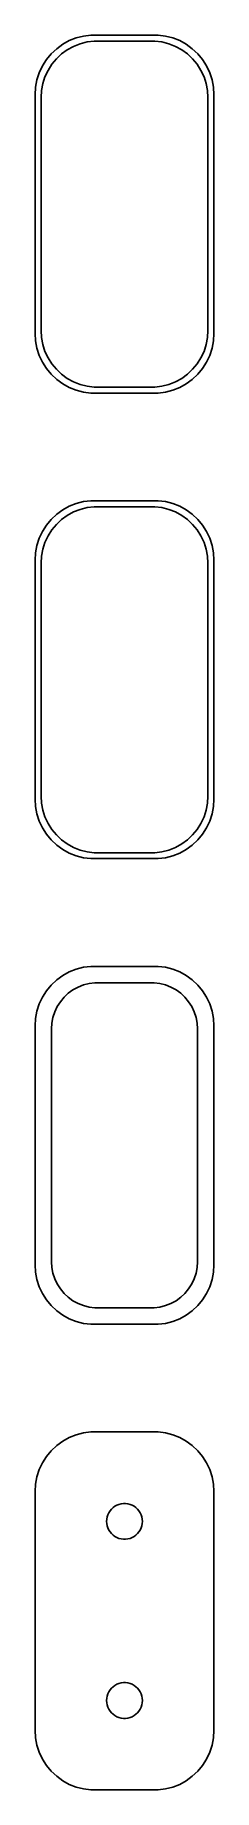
# Model space of a CAD drawing. Header units: metres. Extents: x -8 to 8, y 102 to 249.
import ezdxf

# ---------------------------------------------------------------- set-up
doc = ezdxf.new("R2010")
doc.units = ezdxf.units.M

msp = doc.modelspace()

# ---------------------------------------------------------------- linework, layer by layer
for p, q in [((-4.62889, 248.524), (-5.17912, 248.222)), ((-4.04507, 248.755), (-4.62889, 248.524)), ((-3.4369, 248.911), (-4.04507, 248.755)), ((-3.71782, 248.268), (-3.14006, 248.416)), ((-2.81395, 248.99), (-3.4369, 248.911)), ((-3.14006, 248.416), (-2.54825, 248.491)), ((2.81395, 248.99), (-2.81395, 248.99)), ((-2.54825, 248.491), (2.54825, 248.491)), ((2.54825, 248.491), (3.14006, 248.416)), ((3.4369, 248.911), (2.81395, 248.99)), ((3.14006, 248.416), (3.71782, 248.268)), ((4.04507, 248.755), (3.4369, 248.911)), ((4.62889, 248.524), (4.04507, 248.755)), ((5.17912, 248.222), (4.62889, 248.524)), ((-6.54507, 246.939), (-6.88153, 246.409)), ((-6.14484, 247.423), (-6.54507, 246.939)), ((-5.68712, 247.853), (-6.14484, 247.423)), ((-6.09282, 246.542), (-5.7126, 247.002)), ((-5.7126, 247.002), (-5.27776, 247.41)), ((-5.17912, 248.222), (-5.68712, 247.853)), ((-5.27776, 247.41), (-4.79517, 247.761)), ((-4.79517, 247.761), (-4.27245, 248.048)), ((-4.27245, 248.048), (-3.71782, 248.268)), ((3.71782, 248.268), (4.27245, 248.048)), ((4.27245, 248.048), (4.79517, 247.761)), ((4.79517, 247.761), (5.27776, 247.41)), ((5.68712, 247.853), (5.17912, 248.222)), ((5.27776, 247.41), (5.7126, 247.002)), ((6.14484, 247.423), (5.68712, 247.853)), ((5.7126, 247.002), (6.09282, 246.542)), ((6.54507, 246.939), (6.14484, 247.423)), ((6.88153, 246.409), (6.54507, 246.939)), ((-7.14888, 245.841), (-7.34291, 245.243)), ((-6.88153, 246.409), (-7.14888, 245.841)), ((-6.85077, 244.931), (-6.66643, 245.499)), ((-6.66643, 245.499), (-6.41245, 246.038)), ((-6.41245, 246.038), (-6.09282, 246.542)), ((6.09282, 246.542), (6.41245, 246.038)), ((6.41245, 246.038), (6.66643, 245.499)), ((6.66643, 245.499), (6.85077, 244.931)), ((7.14888, 245.841), (6.88153, 246.409)), ((7.34291, 245.243), (7.14888, 245.841)), ((-7.46057, 244.627), (-7.5, 244)), ((-7.5, 244), (-7.5, 224)), ((-7.34291, 245.243), (-7.46057, 244.627)), ((-7, 243.75), (-6.96254, 244.345)), ((-6.96254, 244.345), (-6.85077, 244.931)), ((6.85077, 244.931), (6.96254, 244.345)), ((6.96254, 244.345), (7, 243.75)), ((7.46057, 244.627), (7.34291, 245.243)), ((7.5, 244), (7.46057, 244.627)), ((7.5, 224), (7.5, 244)), ((-7, 224.25), (-7, 243.75)), ((7, 243.75), (7, 224.25)), ((-7.5, 224), (-7.46057, 223.373)), ((-6.96254, 223.655), (-7, 224.25)), ((-6.85077, 223.069), (-6.96254, 223.655)), ((6.96254, 223.655), (6.85077, 223.069)), ((7, 224.25), (6.96254, 223.655)), ((7.46057, 223.373), (7.5, 224)), ((-7.46057, 223.373), (-7.34291, 222.757)), ((-7.34291, 222.757), (-7.14888, 222.159)), ((-7.14888, 222.159), (-6.88153, 221.591)), ((-6.66643, 222.501), (-6.85077, 223.069)), ((-6.41245, 221.962), (-6.66643, 222.501)), ((-6.09282, 221.458), (-6.41245, 221.962)), ((6.41245, 221.962), (6.09282, 221.458)), ((6.66643, 222.501), (6.41245, 221.962)), ((6.85077, 223.069), (6.66643, 222.501)), ((6.88153, 221.591), (7.14888, 222.159)), ((7.14888, 222.159), (7.34291, 222.757)), ((7.34291, 222.757), (7.46057, 223.373)), ((-6.88153, 221.591), (-6.54507, 221.061)), ((-6.54507, 221.061), (-6.14484, 220.577)), ((-6.14484, 220.577), (-5.68712, 220.147)), ((-5.7126, 220.998), (-6.09282, 221.458)), ((-5.27776, 220.59), (-5.7126, 220.998)), ((-4.79517, 220.239), (-5.27776, 220.59)), ((5.27776, 220.59), (4.79517, 220.239)), ((5.7126, 220.998), (5.27776, 220.59)), ((5.68712, 220.147), (6.14484, 220.577)), ((6.09282, 221.458), (5.7126, 220.998)), ((6.14484, 220.577), (6.54507, 221.061)), ((6.54507, 221.061), (6.88153, 221.591)), ((-5.68712, 220.147), (-5.17912, 219.778)), ((-5.17912, 219.778), (-4.62889, 219.476)), ((-4.27245, 219.952), (-4.79517, 220.239)), ((-4.62889, 219.476), (-4.04507, 219.245)), ((-3.71782, 219.732), (-4.27245, 219.952)), ((-4.04507, 219.245), (-3.4369, 219.089)), ((-3.14006, 219.584), (-3.71782, 219.732)), ((-3.4369, 219.089), (-2.81395, 219.01)), ((-2.54825, 219.509), (-3.14006, 219.584)), ((-2.81395, 219.01), (2.81395, 219.01)), ((2.54825, 219.509), (-2.54825, 219.509)), ((3.14006, 219.584), (2.54825, 219.509)), ((2.81395, 219.01), (3.4369, 219.089)), ((3.71782, 219.732), (3.14006, 219.584)), ((3.4369, 219.089), (4.04507, 219.245)), ((4.27245, 219.952), (3.71782, 219.732)), ((4.04507, 219.245), (4.62889, 219.476)), ((4.79517, 220.239), (4.27245, 219.952)), ((4.62889, 219.476), (5.17912, 219.778)), ((5.17912, 219.778), (5.68712, 220.147)), ((-5.68712, 208.853), (-6.14484, 208.423)), ((-5.17912, 209.222), (-5.68712, 208.853)), ((-5.27776, 208.41), (-4.79517, 208.761)), ((-4.62889, 209.524), (-5.17912, 209.222)), ((-4.79517, 208.761), (-4.27245, 209.048)), ((-4.04507, 209.755), (-4.62889, 209.524)), ((-4.27245, 209.048), (-3.71782, 209.268)), ((-3.4369, 209.911), (-4.04507, 209.755)), ((-3.71782, 209.268), (-3.14006, 209.416)), ((-2.81395, 209.99), (-3.4369, 209.911)), ((-3.14006, 209.416), (-2.54825, 209.491)), ((2.81395, 209.99), (-2.81395, 209.99)), ((-2.54825, 209.491), (2.54825, 209.491)), ((2.54825, 209.491), (3.14006, 209.416)), ((3.4369, 209.911), (2.81395, 209.99)), ((3.14006, 209.416), (3.71782, 209.268)), ((4.04507, 209.755), (3.4369, 209.911)), ((3.71782, 209.268), (4.27245, 209.048)), ((4.62889, 209.524), (4.04507, 209.755)), ((4.27245, 209.048), (4.79517, 208.761)), ((5.17912, 209.222), (4.62889, 209.524)), ((4.79517, 208.761), (5.27776, 208.41)), ((5.68712, 208.853), (5.17912, 209.222)), ((6.14484, 208.423), (5.68712, 208.853)), ((-6.88153, 207.409), (-7.14888, 206.841)), ((-6.54507, 207.939), (-6.88153, 207.409)), ((-6.14484, 208.423), (-6.54507, 207.939)), ((-6.41245, 207.038), (-6.09282, 207.542)), ((-6.09282, 207.542), (-5.7126, 208.002)), ((-5.7126, 208.002), (-5.27776, 208.41)), ((5.27776, 208.41), (5.7126, 208.002)), ((5.7126, 208.002), (6.09282, 207.542)), ((6.09282, 207.542), (6.41245, 207.038)), ((6.54507, 207.939), (6.14484, 208.423)), ((6.88153, 207.409), (6.54507, 207.939)), ((7.14888, 206.841), (6.88153, 207.409)), ((-7.34291, 206.243), (-7.46057, 205.627)), ((-7.14888, 206.841), (-7.34291, 206.243)), ((-6.96254, 205.345), (-6.85077, 205.931)), ((-6.85077, 205.931), (-6.66643, 206.499)), ((-6.66643, 206.499), (-6.41245, 207.038)), ((6.41245, 207.038), (6.66643, 206.499)), ((6.66643, 206.499), (6.85077, 205.931)), ((6.85077, 205.931), (6.96254, 205.345)), ((7.34291, 206.243), (7.14888, 206.841)), ((7.46057, 205.627), (7.34291, 206.243)), ((-7.46057, 205.627), (-7.5, 205)), ((-7.5, 205), (-7.5, 185)), ((-7, 204.75), (-6.96254, 205.345)), ((-7, 185.25), (-7, 204.75)), ((6.96254, 205.345), (7, 204.75)), ((7, 204.75), (7, 185.25)), ((7.5, 205), (7.46057, 205.627)), ((7.5, 185), (7.5, 205)), ((-6.96254, 184.655), (-7, 185.25)), ((7, 185.25), (6.96254, 184.655)), ((-7.5, 185), (-7.46057, 184.373)), ((-7.46057, 184.373), (-7.34291, 183.757)), ((-7.34291, 183.757), (-7.14888, 183.159)), ((-6.85077, 184.069), (-6.96254, 184.655)), ((-6.66643, 183.501), (-6.85077, 184.069)), ((6.85077, 184.069), (6.66643, 183.501)), ((6.96254, 184.655), (6.85077, 184.069)), ((7.14888, 183.159), (7.34291, 183.757)), ((7.34291, 183.757), (7.46057, 184.373)), ((7.46057, 184.373), (7.5, 185)), ((-7.14888, 183.159), (-6.88153, 182.591)), ((-6.88153, 182.591), (-6.54507, 182.061)), ((-6.41245, 182.962), (-6.66643, 183.501)), ((-6.09282, 182.458), (-6.41245, 182.962)), ((-5.7126, 181.998), (-6.09282, 182.458)), ((6.09282, 182.458), (5.7126, 181.998)), ((6.41245, 182.962), (6.09282, 182.458)), ((6.66643, 183.501), (6.41245, 182.962)), ((6.54507, 182.061), (6.88153, 182.591)), ((6.88153, 182.591), (7.14888, 183.159)), ((-6.54507, 182.061), (-6.14484, 181.577)), ((-6.14484, 181.577), (-5.68712, 181.147)), ((-5.27776, 181.59), (-5.7126, 181.998)), ((-5.68712, 181.147), (-5.17912, 180.778)), ((-4.79517, 181.239), (-5.27776, 181.59)), ((-4.27245, 180.952), (-4.79517, 181.239)), ((-3.71782, 180.732), (-4.27245, 180.952)), ((4.27245, 180.952), (3.71782, 180.732)), ((4.79517, 181.239), (4.27245, 180.952)), ((5.27776, 181.59), (4.79517, 181.239)), ((5.17912, 180.778), (5.68712, 181.147)), ((5.7126, 181.998), (5.27776, 181.59)), ((5.68712, 181.147), (6.14484, 181.577)), ((6.14484, 181.577), (6.54507, 182.061)), ((-5.17912, 180.778), (-4.62889, 180.476)), ((-4.62889, 180.476), (-4.04507, 180.245)), ((-4.04507, 180.245), (-3.4369, 180.089)), ((-3.14006, 180.584), (-3.71782, 180.732)), ((-3.4369, 180.089), (-2.81395, 180.01)), ((-2.54825, 180.509), (-3.14006, 180.584)), ((-2.81395, 180.01), (2.81395, 180.01)), ((2.54825, 180.509), (-2.54825, 180.509)), ((3.14006, 180.584), (2.54825, 180.509)), ((2.81395, 180.01), (3.4369, 180.089)), ((3.71782, 180.732), (3.14006, 180.584)), ((3.4369, 180.089), (4.04507, 180.245)), ((4.04507, 180.245), (4.62889, 180.476)), ((4.62889, 180.476), (5.17912, 180.778)), ((-4.62889, 170.524), (-5.17912, 170.222)), ((-4.04507, 170.755), (-4.62889, 170.524)), ((-3.4369, 170.911), (-4.04507, 170.755)), ((-2.81395, 170.99), (-3.4369, 170.911)), ((2.81395, 170.99), (-2.81395, 170.99)), ((3.4369, 170.911), (2.81395, 170.99)), ((4.04507, 170.755), (3.4369, 170.911)), ((4.62889, 170.524), (4.04507, 170.755)), ((5.17912, 170.222), (4.62889, 170.524)), ((-6.14484, 169.423), (-6.54507, 168.939)), ((-5.68712, 169.853), (-6.14484, 169.423)), ((-5.17912, 170.222), (-5.68712, 169.853)), ((-4.32336, 169.017), (-3.89754, 169.251)), ((-3.89754, 169.251), (-3.44572, 169.43)), ((-3.44572, 169.43), (-2.97505, 169.551)), ((-2.97505, 169.551), (-2.49297, 169.612)), ((-2.49297, 169.612), (2.49297, 169.612)), ((2.49297, 169.612), (2.97505, 169.551)), ((2.97505, 169.551), (3.44572, 169.43)), ((3.44572, 169.43), (3.89754, 169.251)), ((3.89754, 169.251), (4.32336, 169.017)), ((5.68712, 169.853), (5.17912, 170.222)), ((6.14484, 169.423), (5.68712, 169.853)), ((6.54507, 168.939), (6.14484, 169.423)), ((-7.14888, 167.841), (-7.34291, 167.243)), ((-6.88153, 168.409), (-7.14888, 167.841)), ((-6.54507, 168.939), (-6.88153, 168.409)), ((-5.84773, 167.174), (-5.64084, 167.614)), ((-5.64084, 167.614), (-5.38046, 168.024)), ((-5.38046, 168.024), (-5.07071, 168.399)), ((-5.07071, 168.399), (-4.71649, 168.731)), ((-4.71649, 168.731), (-4.32336, 169.017)), ((4.32336, 169.017), (4.71649, 168.731)), ((4.71649, 168.731), (5.07071, 168.399)), ((5.07071, 168.399), (5.38046, 168.024)), ((5.38046, 168.024), (5.64084, 167.614)), ((5.64084, 167.614), (5.84773, 167.174)), ((6.88153, 168.409), (6.54507, 168.939)), ((7.14888, 167.841), (6.88153, 168.409)), ((7.34291, 167.243), (7.14888, 167.841)), ((-7.46057, 166.627), (-7.5, 166)), ((-7.34291, 167.243), (-7.46057, 166.627)), ((-6.11946, 165.75), (-6.08896, 166.235)), ((-6.08896, 166.235), (-5.99789, 166.712)), ((-5.99789, 166.712), (-5.84773, 167.174)), ((5.84773, 167.174), (5.99789, 166.712)), ((5.99789, 166.712), (6.08896, 166.235)), ((6.08896, 166.235), (6.11946, 165.75)), ((7.46057, 166.627), (7.34291, 167.243)), ((7.5, 166), (7.46057, 166.627)), ((-7.5, 166), (-7.5, 146)), ((-6.11946, 146.25), (-6.11946, 165.75)), ((6.11946, 165.75), (6.11946, 146.25)), ((7.5, 146), (7.5, 166)), ((-7.5, 146), (-7.46057, 145.373)), ((-6.08896, 145.765), (-6.11946, 146.25)), ((-5.99789, 145.288), (-6.08896, 145.765)), ((6.08896, 145.765), (5.99789, 145.288)), ((6.11946, 146.25), (6.08896, 145.765)), ((7.46057, 145.373), (7.5, 146)), ((-7.46057, 145.373), (-7.34291, 144.757)), ((-7.34291, 144.757), (-7.14888, 144.159)), ((-7.14888, 144.159), (-6.88153, 143.591)), ((-5.84773, 144.826), (-5.99789, 145.288)), ((-5.64084, 144.386), (-5.84773, 144.826)), ((-5.38046, 143.976), (-5.64084, 144.386)), ((5.64084, 144.386), (5.38046, 143.976)), ((5.84773, 144.826), (5.64084, 144.386)), ((5.99789, 145.288), (5.84773, 144.826)), ((6.88153, 143.591), (7.14888, 144.159)), ((7.14888, 144.159), (7.34291, 144.757)), ((7.34291, 144.757), (7.46057, 145.373)), ((-6.88153, 143.591), (-6.54507, 143.061)), ((-6.54507, 143.061), (-6.14484, 142.577)), ((-6.14484, 142.577), (-5.68712, 142.147)), ((-5.07071, 143.601), (-5.38046, 143.976)), ((-4.71649, 143.269), (-5.07071, 143.601)), ((-4.32336, 142.983), (-4.71649, 143.269)), ((-3.89754, 142.749), (-4.32336, 142.983)), ((-3.44572, 142.57), (-3.89754, 142.749)), ((3.89754, 142.749), (3.44572, 142.57)), ((4.32336, 142.983), (3.89754, 142.749)), ((4.71649, 143.269), (4.32336, 142.983)), ((5.07071, 143.601), (4.71649, 143.269)), ((5.38046, 143.976), (5.07071, 143.601)), ((5.68712, 142.147), (6.14484, 142.577)), ((6.14484, 142.577), (6.54507, 143.061)), ((6.54507, 143.061), (6.88153, 143.591)), ((-5.68712, 142.147), (-5.17912, 141.778)), ((-5.17912, 141.778), (-4.62889, 141.476)), ((-4.62889, 141.476), (-4.04507, 141.245)), ((-4.04507, 141.245), (-3.4369, 141.089)), ((-2.97505, 142.449), (-3.44572, 142.57)), ((-2.49297, 142.388), (-2.97505, 142.449)), ((2.49297, 142.388), (-2.49297, 142.388)), ((2.97505, 142.449), (2.49297, 142.388)), ((3.44572, 142.57), (2.97505, 142.449)), ((3.4369, 141.089), (4.04507, 141.245)), ((4.04507, 141.245), (4.62889, 141.476)), ((4.62889, 141.476), (5.17912, 141.778)), ((5.17912, 141.778), (5.68712, 142.147)), ((-3.4369, 141.089), (-2.81395, 141.01)), ((-2.81395, 141.01), (2.81395, 141.01)), ((2.81395, 141.01), (3.4369, 141.089)), ((-5.68712, 130.853), (-6.14484, 130.423)), ((-5.17912, 131.222), (-5.68712, 130.853)), ((-4.62889, 131.524), (-5.17912, 131.222)), ((-4.04507, 131.755), (-4.62889, 131.524)), ((-3.4369, 131.911), (-4.04507, 131.755)), ((-2.81395, 131.99), (-3.4369, 131.911)), ((2.81395, 131.99), (-2.81395, 131.99)), ((3.4369, 131.911), (2.81395, 131.99)), ((4.04507, 131.755), (3.4369, 131.911)), ((4.62889, 131.524), (4.04507, 131.755)), ((5.17912, 131.222), (4.62889, 131.524)), ((5.68712, 130.853), (5.17912, 131.222)), ((6.14484, 130.423), (5.68712, 130.853)), ((-6.88153, 129.409), (-7.14888, 128.841)), ((-6.54507, 129.939), (-6.88153, 129.409)), ((-6.14484, 130.423), (-6.54507, 129.939)), ((6.54507, 129.939), (6.14484, 130.423)), ((6.88153, 129.409), (6.54507, 129.939)), ((7.14888, 128.841), (6.88153, 129.409)), ((-7.34291, 128.243), (-7.46057, 127.627)), ((-7.14888, 128.841), (-7.34291, 128.243)), ((7.34291, 128.243), (7.14888, 128.841)), ((7.46057, 127.627), (7.34291, 128.243)), ((-7.46057, 127.627), (-7.5, 127)), ((-7.5, 127), (-7.5, 107)), ((7.5, 127), (7.46057, 127.627)), ((7.5, 107), (7.5, 127)), ((-1.45287, 124.873), (-1.39465, 125.052)), ((-1.39465, 125.052), (-1.31445, 125.223)), ((-1.31445, 125.223), (-1.21352, 125.382)), ((-1.21352, 125.382), (-1.09344, 125.527)), ((-1.09344, 125.527), (-0.956131, 125.656)), ((-0.956131, 125.656), (-0.803726, 125.766)), ((-0.803726, 125.766), (-0.638657, 125.857)), ((-0.638657, 125.857), (-0.463516, 125.927)), ((-0.463516, 125.927), (-0.281067, 125.973)), ((-0.281067, 125.973), (-0.094177, 125.997)), ((-0.094177, 125.997), (0.094177, 125.997)), ((0.094177, 125.997), (0.281067, 125.973)), ((0.281067, 125.973), (0.463516, 125.927)), ((0.463516, 125.927), (0.638657, 125.857)), ((0.638657, 125.857), (0.803726, 125.766)), ((0.803726, 125.766), (0.956131, 125.656)), ((0.956131, 125.656), (1.09344, 125.527)), ((1.09344, 125.527), (1.21352, 125.382)), ((1.21352, 125.382), (1.31445, 125.223)), ((1.31445, 125.223), (1.39465, 125.052)), ((1.39465, 125.052), (1.45287, 124.873)), ((-1.5, 124.5), (-1.48816, 124.688)), ((-1.48816, 124.312), (-1.5, 124.5)), ((-1.48816, 124.688), (-1.45287, 124.873)), ((-1.45287, 124.127), (-1.48816, 124.312)), ((-1.39465, 123.948), (-1.45287, 124.127)), ((-1.31445, 123.777), (-1.39465, 123.948)), ((-1.21352, 123.618), (-1.31445, 123.777)), ((-1.09344, 123.473), (-1.21352, 123.618)), ((-0.956131, 123.344), (-1.09344, 123.473)), ((1.09344, 123.473), (0.956131, 123.344)), ((1.21352, 123.618), (1.09344, 123.473)), ((1.31445, 123.777), (1.21352, 123.618)), ((1.39465, 123.948), (1.31445, 123.777)), ((1.45287, 124.127), (1.39465, 123.948)), ((1.45287, 124.873), (1.48816, 124.688)), ((1.48816, 124.312), (1.45287, 124.127)), ((1.48816, 124.688), (1.5, 124.5)), ((1.5, 124.5), (1.48816, 124.312)), ((-0.803726, 123.234), (-0.956131, 123.344)), ((-0.638657, 123.143), (-0.803726, 123.234)), ((-0.463516, 123.073), (-0.638657, 123.143)), ((-0.281067, 123.027), (-0.463516, 123.073)), ((-0.094177, 123.003), (-0.281067, 123.027)), ((0.094177, 123.003), (-0.094177, 123.003)), ((0.281067, 123.027), (0.094177, 123.003)), ((0.463516, 123.073), (0.281067, 123.027)), ((0.638657, 123.143), (0.463516, 123.073)), ((0.803726, 123.234), (0.638657, 123.143)), ((0.956131, 123.344), (0.803726, 123.234)), ((-1.31445, 110.223), (-1.21352, 110.382)), ((-1.21352, 110.382), (-1.09344, 110.527)), ((-1.09344, 110.527), (-0.956131, 110.656)), ((-0.956131, 110.656), (-0.803726, 110.766)), ((-0.803726, 110.766), (-0.638657, 110.857)), ((-0.638657, 110.857), (-0.463516, 110.927)), ((-0.463516, 110.927), (-0.281067, 110.973)), ((-0.281067, 110.973), (-0.094177, 110.997)), ((-0.094177, 110.997), (0.094177, 110.997)), ((0.094177, 110.997), (0.281067, 110.973)), ((0.281067, 110.973), (0.463516, 110.927)), ((0.463516, 110.927), (0.638657, 110.857)), ((0.638657, 110.857), (0.803726, 110.766)), ((0.803726, 110.766), (0.956131, 110.656)), ((0.956131, 110.656), (1.09344, 110.527)), ((1.09344, 110.527), (1.21352, 110.382)), ((1.21352, 110.382), (1.31445, 110.223)), ((-1.5, 109.5), (-1.48816, 109.688)), ((-1.48816, 109.312), (-1.5, 109.5)), ((-1.48816, 109.688), (-1.45287, 109.873)), ((-1.45287, 109.127), (-1.48816, 109.312)), ((-1.45287, 109.873), (-1.39465, 110.052)), ((-1.39465, 108.948), (-1.45287, 109.127)), ((-1.39465, 110.052), (-1.31445, 110.223)), ((-1.31445, 108.777), (-1.39465, 108.948)), ((-1.21352, 108.618), (-1.31445, 108.777)), ((1.31445, 108.777), (1.21352, 108.618)), ((1.31445, 110.223), (1.39465, 110.052)), ((1.39465, 108.948), (1.31445, 108.777)), ((1.39465, 110.052), (1.45287, 109.873)), ((1.45287, 109.127), (1.39465, 108.948)), ((1.45287, 109.873), (1.48816, 109.688)), ((1.48816, 109.312), (1.45287, 109.127)), ((1.48816, 109.688), (1.5, 109.5)), ((1.5, 109.5), (1.48816, 109.312)), ((-1.09344, 108.473), (-1.21352, 108.618)), ((-0.956131, 108.344), (-1.09344, 108.473)), ((-0.803726, 108.234), (-0.956131, 108.344)), ((-0.638657, 108.143), (-0.803726, 108.234)), ((-0.463516, 108.073), (-0.638657, 108.143)), ((-0.281067, 108.027), (-0.463516, 108.073)), ((-0.094177, 108.003), (-0.281067, 108.027)), ((0.094177, 108.003), (-0.094177, 108.003)), ((0.281067, 108.027), (0.094177, 108.003)), ((0.463516, 108.073), (0.281067, 108.027)), ((0.638657, 108.143), (0.463516, 108.073)), ((0.803726, 108.234), (0.638657, 108.143)), ((0.956131, 108.344), (0.803726, 108.234)), ((1.09344, 108.473), (0.956131, 108.344)), ((1.21352, 108.618), (1.09344, 108.473)), ((-7.5, 107), (-7.46057, 106.373)), ((-7.46057, 106.373), (-7.34291, 105.757)), ((7.34291, 105.757), (7.46057, 106.373)), ((7.46057, 106.373), (7.5, 107)), ((-7.34291, 105.757), (-7.14888, 105.159)), ((-7.14888, 105.159), (-6.88153, 104.591)), ((-6.88153, 104.591), (-6.54507, 104.061)), ((6.54507, 104.061), (6.88153, 104.591)), ((6.88153, 104.591), (7.14888, 105.159)), ((7.14888, 105.159), (7.34291, 105.757)), ((-6.54507, 104.061), (-6.14484, 103.577)), ((-6.14484, 103.577), (-5.68712, 103.147)), ((-5.68712, 103.147), (-5.17912, 102.778)), ((5.17912, 102.778), (5.68712, 103.147)), ((5.68712, 103.147), (6.14484, 103.577)), ((6.14484, 103.577), (6.54507, 104.061)), ((-5.17912, 102.778), (-4.62889, 102.476)), ((-4.62889, 102.476), (-4.04507, 102.245)), ((-4.04507, 102.245), (-3.4369, 102.089)), ((-3.4369, 102.089), (-2.81395, 102.01)), ((-2.81395, 102.01), (2.81395, 102.01)), ((2.81395, 102.01), (3.4369, 102.089)), ((3.4369, 102.089), (4.04507, 102.245)), ((4.04507, 102.245), (4.62889, 102.476)), ((4.62889, 102.476), (5.17912, 102.778))]:
    msp.add_line(p, q)

doc.saveas('drawing.dxf')
